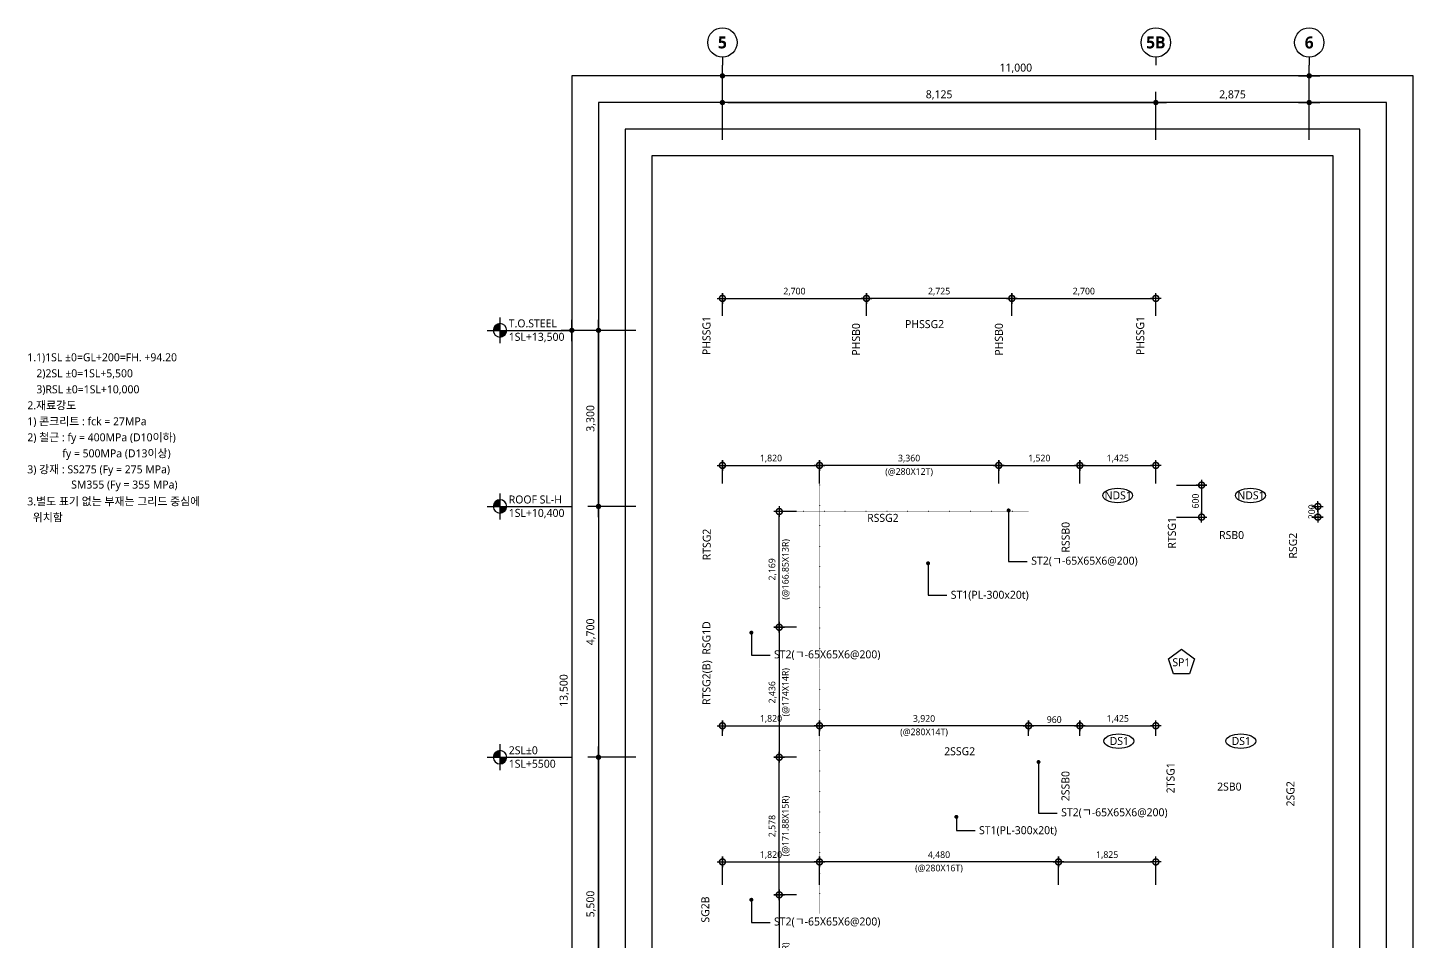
# Model space of a CAD drawing. Header units: millimetres. Extents: x 2325 to 82316, y 1250 to 28650.
# Drawn here: x 36827 to 62891, y 10421 to 27537 of the extents above; entities that cross this region are included whole.
import ezdxf
from ezdxf.enums import TextEntityAlignment as Align
from ezdxf.xclip import XClip

# ---------------------------------------------------------------- set-up
doc = ezdxf.new("R2010")
doc.units = ezdxf.units.MM
doc.header["$LTSCALE"] = 50
doc.header["$XCLIPFRAME"] = 0
doc.header["$PDMODE"] = 3
doc.linetypes.add('CEN-GAUN', pattern=[32.2, 30, -1, 0.2, -1])
doc.linetypes.add('DOT-GAUN', pattern=[1.25, 0, -1.25])
doc.layers.get('Defpoints').update_dxf_attribs({"color": 152})
doc.layers.add('02Waste', color=171, linetype='Continuous', plot=False)
doc.layers.add('CEN-ETC', color=1, linetype='DOT-GAUN', plot=False)
for name, color, linetype in [('6방수', 6, 'Continuous'), ('A-CON', 2, 'Continuous'), ('CEN', 1, 'CEN-GAUN'), ('DIM', 7, 'Continuous'), ('DIM-INT', 7, 'Continuous'), ('HAT-254', 254, 'Continuous'), ('S-COL', 2, 'Continuous'), ('SYM', 6, 'Continuous'), ('SYM-BUB', 3, 'Continuous'), ('SYM-LEAD', 6, 'Continuous'), ('SYM-LEVEL', 7, 'Continuous'), ('TAG', 6, 'Continuous'), ('TEXT', 3, 'Continuous')]:
    doc.layers.add(name, color=color, linetype=linetype)
doc.styles.add('맑은고딕', font='malgun.ttf')
doc.styles.add('스타일1', font='malgun.ttf')
doc.styles.add('스타일2', font='malgunbd.ttf')
doc.dimstyles.new('CJA-S-50', dxfattribs={"dimscale": 50, "dimtxt": 2.5, "dimasz": 1, "dimexe": 2, "dimexo": 3, "dimgap": 1, "dimtad": 1, "dimdec": 0, "dimzin": 1, "dimdsep": 46, "dimlunit": 6, "dimtxsty": '스타일1', "dimblk": 'GAUN-DOT', "dimcen": -2, "dimdle": 2, "dimclrd": 256, "dimclre": 256, "dimclrt": 3, "dimadec": 0, "dimazin": 0, "dimtfac": 1, "dimtdec": 0, "dimtix": 1, "dimtmove": 2, "dimatfit": 3, "dimldrblk": 'DOTSMALL', "dimfxl": 1, "dimtolj": 1, "dimtzin": 1, "dimarcsym": 0})
doc.dimstyles.new('DIM-QD 1', dxfattribs={"dimscale": 100, "dimtxt": 3, "dimasz": 1.5, "dimexe": 1, "dimexo": 0, "dimgap": 1, "dimtad": 1, "dimdec": 3, "dimdsep": 46, "dimlunit": 6, "dimtxsty": '스타일1', "dimblk1": 'ARCHTICK', "dimblk2": 'DOT', "dimsah": 1, "dimcen": 0, "dimclrd": 256, "dimclre": 256, "dimclrt": 3, "dimazin": 2, "dimtfac": 1, "dimtdec": 3, "dimtix": 1, "dimtmove": 2, "dimatfit": 3, "dimldrblk": 'DOT', "dimfxl": 1, "dimtolj": 1, "dimtzin": 0, "dimarcsym": 0})
doc.dimstyles.new('GAUN-100', dxfattribs={"dimscale": 100, "dimtxt": 1.5, "dimasz": 1, "dimexe": 2, "dimexo": 3, "dimgap": 0.5, "dimtad": 1, "dimdec": 0, "dimzin": 1, "dimdsep": 46, "dimlunit": 6, "dimtxsty": '맑은고딕', "dimblk": 'CJDOT', "dimcen": 0.09, "dimdle": 1, "dimclrd": 256, "dimclre": 256, "dimclrt": 3, "dimadec": 0, "dimazin": 0, "dimtfac": 1, "dimtdec": 0, "dimtix": 1, "dimtmove": 2, "dimatfit": 3, "dimldrblk": 'CJDOT', "dimfxl": 1, "dimtolj": 1, "dimtzin": 1, "dimarcsym": 0})

# ---------------------------------------------------------------- blocks, each defined once
blk = doc.blocks.new('NEW_BUB')
at = {"layer": 'SYM-BUB', "color": 6}
blk.add_line((0, 3), (0, 0), dxfattribs=at)
blk.add_circle((0, 8.5), 5.5, dxfattribs=at)
at = {"layer": 'SYM-BUB', "color": 3, "style": '스타일2'}
blk.add_attdef('X', text='', height=4.5, dxfattribs=at).set_placement((0, 8.5), align=Align.MIDDLE)
blk = doc.blocks.new('CJDOT')
blk.add_line((-2, 0), (2, 0))
at = {"const_width": 0.5}
blk.add_lwpolyline([(-0.25, 0, 1), (0.25, 0, 1)], format="xyb", close=True, dxfattribs=at)
blk = doc.blocks.new('*D65')
at = {"layer": 'Defpoints', "color": 0, "transparency": 16777216}
for p in [(49848, 26637), (49848, 25137), (60848, 25137)]:
    blk.add_point(p, dxfattribs=at)
at = {"layer": 'DIM', "lineweight": -2, "transparency": 16777216}
for p, q in [((49848, 25437), (49848, 26837)), ((60748, 26637), (49948, 26637)), ((60848, 25437), (60848, 26837))]:
    blk.add_line(p, q, dxfattribs=at)
at = {"layer": 'DIM', "lineweight": -2, "transparency": 16777216, "xscale": 100, "yscale": 100, "zscale": 100, "rotation": 180}
blk.add_blockref('CJDOT', (49848, 26637), dxfattribs=at)
at = {"layer": 'DIM', "lineweight": -2, "transparency": 16777216, "xscale": 100, "yscale": 100, "zscale": 100}
blk.add_blockref('CJDOT', (60848, 26637), dxfattribs=at)
at = {"layer": 'DIM', "color": 3, "transparency": 16777216, "insert": (55348, 26778), "char_height": 150, "attachment_point": 5, "style": '맑은고딕'}
blk.add_mtext('\\A1;11,000', dxfattribs=at)
blk = doc.blocks.new('*D66')
at = {"layer": 'Defpoints', "color": 0, "transparency": 16777216}
for p in [(57973, 26137), (49848, 25137), (57973, 25137)]:
    blk.add_point(p, dxfattribs=at)
at = {"layer": 'DIM', "lineweight": -2, "transparency": 16777216}
for p, q in [((49848, 25437), (49848, 26337)), ((57973, 25437), (57973, 26337)), ((49948, 26137), (57873, 26137))]:
    blk.add_line(p, q, dxfattribs=at)
at = {"layer": 'DIM', "lineweight": -2, "transparency": 16777216, "xscale": 100, "yscale": 100, "zscale": 100, "rotation": 180}
blk.add_blockref('CJDOT', (49848, 26137), dxfattribs=at)
at = {"layer": 'DIM', "lineweight": -2, "transparency": 16777216, "xscale": 100, "yscale": 100, "zscale": 100}
blk.add_blockref('CJDOT', (57973, 26137), dxfattribs=at)
at = {"layer": 'DIM', "color": 3, "transparency": 16777216, "insert": (53910, 26278), "char_height": 150, "attachment_point": 5, "style": '맑은고딕'}
blk.add_mtext('\\A1;8,125', dxfattribs=at)
blk = doc.blocks.new('LEVEL1')
at = {"layer": 'SYM-LEVEL'}
h = blk.add_hatch(color=6, dxfattribs=at)
edge = h.paths.add_edge_path()
edge.add_ellipse((4.87, 0), major_axis=(1.77, 1.77), ratio=1, start_angle=405, end_angle=495)
edge.add_line((2.37, 0), (4.87, 0))
edge.add_line((4.87, 0), (4.87, 2.5))
edge = h.paths.add_edge_path()
edge.add_ellipse((4.87, 0), major_axis=(1.77, 1.77), ratio=1, start_angle=225, end_angle=315)
edge.add_line((7.37, 0), (4.87, 0))
edge.add_line((4.87, 0), (4.87, -2.5))
at = {"layer": 'SYM-LEVEL', "color": 6}
for p, q in [((0, 0), (9.74, 0)), ((4.87, 4.87), (4.87, -4.87)), ((9.07, 0), (31.8, 0))]:
    blk.add_line(p, q, dxfattribs=at)
blk.add_ellipse((4.87, 0), major_axis=(1.77, 1.77), ratio=1, start_param=5.497787, end_param=11.780972, dxfattribs=at)
at = {"layer": 'SYM-LEVEL', "color": 3, "style": '스타일1'}
for tag, p in [('1층-바닥마감', (8.16, 1.11)), ('EL-+100', (8.16, -3.93))]:
    blk.add_attdef(tag, p, '', height=3, dxfattribs=at)
blk = doc.blocks.new('*D67')
at = {"layer": 'Defpoints', "color": 0, "transparency": 16777216}
for p in [(48525, 21868), (47025, 8368), (48525, 8368)]:
    blk.add_point(p, dxfattribs=at)
at = {"layer": 'DIM', "lineweight": -2, "transparency": 16777216}
for p, q in [((48225, 21868), (46825, 21868)), ((47025, 21768), (47025, 8468)), ((48225, 8368), (46825, 8368))]:
    blk.add_line(p, q, dxfattribs=at)
at = {"layer": 'DIM', "lineweight": -2, "transparency": 16777216, "xscale": 100, "yscale": 100, "zscale": 100}
for p, rotation in [((47025, 21868), 90), ((47025, 8368), 270)]:
    blk.add_blockref('CJDOT', p, dxfattribs=dict(at, rotation=rotation))
at = {"layer": 'DIM', "color": 3, "transparency": 16777216, "insert": (46885, 15118), "char_height": 150, "attachment_point": 5, "rotation": 90, "style": '맑은고딕'}
blk.add_mtext('\\A1;13,500', dxfattribs=at)
blk = doc.blocks.new('*D68')
at = {"layer": 'Defpoints', "color": 0, "transparency": 16777216}
for p in [(47525, 21868), (48525, 21868), (48525, 18568)]:
    blk.add_point(p, dxfattribs=at)
at = {"layer": 'DIM', "lineweight": -2, "transparency": 16777216}
for p, q in [((48225, 21868), (47325, 21868)), ((47525, 18668), (47525, 21768)), ((48225, 18568), (47325, 18568))]:
    blk.add_line(p, q, dxfattribs=at)
at = {"layer": 'DIM', "lineweight": -2, "transparency": 16777216, "xscale": 100, "yscale": 100, "zscale": 100}
for p, rotation in [((47525, 21868), 90), ((47525, 18568), 270)]:
    blk.add_blockref('CJDOT', p, dxfattribs=dict(at, rotation=rotation))
at = {"layer": 'DIM', "color": 3, "transparency": 16777216, "insert": (47385, 20218), "char_height": 150, "attachment_point": 5, "rotation": 90, "style": '맑은고딕'}
blk.add_mtext('\\A1;3,300', dxfattribs=at)
blk = doc.blocks.new('*D69')
at = {"layer": 'Defpoints', "color": 0, "transparency": 16777216}
for p in [(48525, 18568), (47525, 13868), (48525, 13868)]:
    blk.add_point(p, dxfattribs=at)
at = {"layer": 'DIM', "lineweight": -2, "transparency": 16777216}
for p, q in [((48225, 18568), (47325, 18568)), ((47525, 18468), (47525, 13968)), ((48225, 13868), (47325, 13868))]:
    blk.add_line(p, q, dxfattribs=at)
at = {"layer": 'DIM', "lineweight": -2, "transparency": 16777216, "xscale": 100, "yscale": 100, "zscale": 100}
for p, rotation in [((47525, 18568), 90), ((47525, 13868), 270)]:
    blk.add_blockref('CJDOT', p, dxfattribs=dict(at, rotation=rotation))
at = {"layer": 'DIM', "color": 3, "transparency": 16777216, "insert": (47385, 16218), "char_height": 150, "attachment_point": 5, "rotation": 90, "style": '맑은고딕'}
blk.add_mtext('\\A1;4,700', dxfattribs=at)
blk = doc.blocks.new('*D70')
at = {"layer": 'Defpoints', "color": 0, "transparency": 16777216}
for p in [(47525, 13868), (48525, 13868), (48525, 8368)]:
    blk.add_point(p, dxfattribs=at)
at = {"layer": 'DIM', "lineweight": -2, "transparency": 16777216}
for p, q in [((48225, 13868), (47325, 13868)), ((47525, 8468), (47525, 13768)), ((48225, 8368), (47325, 8368))]:
    blk.add_line(p, q, dxfattribs=at)
at = {"layer": 'DIM', "lineweight": -2, "transparency": 16777216, "xscale": 100, "yscale": 100, "zscale": 100}
for p, rotation in [((47525, 13868), 90), ((47525, 8368), 270)]:
    blk.add_blockref('CJDOT', p, dxfattribs=dict(at, rotation=rotation))
at = {"layer": 'DIM', "color": 3, "transparency": 16777216, "insert": (47385, 11118), "char_height": 150, "attachment_point": 5, "rotation": 90, "style": '맑은고딕'}
blk.add_mtext('\\A1;5,500', dxfattribs=at)
blk = doc.blocks.new('*D72')
at = {"layer": 'Defpoints', "color": 0, "transparency": 16777216}
for p in [(57973, 26137), (57973, 25137), (60848, 25137)]:
    blk.add_point(p, dxfattribs=at)
at = {"layer": 'DIM', "lineweight": -2, "transparency": 16777216}
for p, q in [((57973, 25437), (57973, 26337)), ((60848, 25437), (60848, 26337)), ((60748, 26137), (58073, 26137))]:
    blk.add_line(p, q, dxfattribs=at)
at = {"layer": 'DIM', "lineweight": -2, "transparency": 16777216, "xscale": 100, "yscale": 100, "zscale": 100, "rotation": 180}
blk.add_blockref('CJDOT', (57973, 26137), dxfattribs=at)
at = {"layer": 'DIM', "lineweight": -2, "transparency": 16777216, "xscale": 100, "yscale": 100, "zscale": 100}
blk.add_blockref('CJDOT', (60848, 26137), dxfattribs=at)
at = {"layer": 'DIM', "color": 3, "transparency": 16777216, "insert": (59410, 26277), "char_height": 150, "attachment_point": 5, "style": '맑은고딕'}
blk.add_mtext('\\A1;2,875', dxfattribs=at)
blk = doc.blocks.new('GAUN-DOT')
at = {"linetype": 'ByBlock'}
for p, q in [((2, 0), (-2, 0)), ((0, -2), (0, 2))]:
    blk.add_line(p, q, dxfattribs=at)
at = {"const_width": 2.25}
blk.add_lwpolyline([(0, 0.28125, 1), (0, -0.28125, 1)], format="xyb", close=True, dxfattribs=at)
blk = doc.blocks.new('*D76')
at = {"layer": 'Defpoints', "color": 0, "transparency": 16777216}
for p in [(52548, 22467), (49848, 21993), (52548, 21993)]:
    blk.add_point(p, dxfattribs=at)
at = {"layer": 'DIM-INT', "lineweight": -2, "transparency": 16777216}
for p, q in [((49848, 22143), (49848, 22567)), ((49898, 22467), (52498, 22467)), ((52548, 22143), (52548, 22567))]:
    blk.add_line(p, q, dxfattribs=at)
at = {"layer": 'DIM-INT', "lineweight": -2, "transparency": 16777216, "xscale": 50, "yscale": 50, "zscale": 50, "rotation": 180}
blk.add_blockref('GAUN-DOT', (49848, 22467), dxfattribs=at)
at = {"layer": 'DIM-INT', "lineweight": -2, "transparency": 16777216, "xscale": 50, "yscale": 50, "zscale": 50}
blk.add_blockref('GAUN-DOT', (52548, 22467), dxfattribs=at)
at = {"layer": 'DIM-INT', "color": 3, "transparency": 16777216, "insert": (51198, 22592), "char_height": 125, "attachment_point": 5, "style": '스타일1'}
blk.add_mtext('\\A1;2,700', dxfattribs=at)
blk = doc.blocks.new('_DotSmall')
at = {"color": 0, "linetype": 'ByBlock', "const_width": 0.5}
blk.add_lwpolyline([(-0.0625, 0, 1), (0.0625, 0, 1)], format="xyb", close=True, dxfattribs=at)
blk = doc.blocks.new('*D74')
at = {"layer": 'Defpoints', "color": 0, "transparency": 16777216}
for p in [(52548, 22467), (52548, 21993), (55273, 21993)]:
    blk.add_point(p, dxfattribs=at)
at = {"layer": 'DIM-INT', "lineweight": -2, "transparency": 16777216}
for p, q in [((52548, 22143), (52548, 22567)), ((55223, 22467), (52598, 22467)), ((55273, 22143), (55273, 22567))]:
    blk.add_line(p, q, dxfattribs=at)
at = {"layer": 'DIM-INT', "lineweight": -2, "transparency": 16777216, "xscale": 50, "yscale": 50, "zscale": 50, "rotation": 180}
blk.add_blockref('GAUN-DOT', (52548, 22467), dxfattribs=at)
at = {"layer": 'DIM-INT', "lineweight": -2, "transparency": 16777216, "xscale": 50, "yscale": 50, "zscale": 50}
blk.add_blockref('GAUN-DOT', (55273, 22467), dxfattribs=at)
at = {"layer": 'DIM-INT', "color": 3, "transparency": 16777216, "insert": (53910, 22592), "char_height": 125, "attachment_point": 5, "style": '스타일1'}
blk.add_mtext('\\A1;2,725', dxfattribs=at)
blk = doc.blocks.new('*D75')
at = {"layer": 'Defpoints', "color": 0, "transparency": 16777216}
for p in [(57973, 22467), (55273, 21993), (57973, 21993)]:
    blk.add_point(p, dxfattribs=at)
at = {"layer": 'DIM-INT', "lineweight": -2, "transparency": 16777216}
for p, q in [((55273, 22143), (55273, 22567)), ((55323, 22467), (57923, 22467)), ((57973, 22143), (57973, 22567))]:
    blk.add_line(p, q, dxfattribs=at)
at = {"layer": 'DIM-INT', "lineweight": -2, "transparency": 16777216, "xscale": 50, "yscale": 50, "zscale": 50, "rotation": 180}
blk.add_blockref('GAUN-DOT', (55273, 22467), dxfattribs=at)
at = {"layer": 'DIM-INT', "lineweight": -2, "transparency": 16777216, "xscale": 50, "yscale": 50, "zscale": 50}
blk.add_blockref('GAUN-DOT', (57973, 22467), dxfattribs=at)
at = {"layer": 'DIM-INT', "color": 3, "transparency": 16777216, "insert": (56623, 22592), "char_height": 125, "attachment_point": 5, "style": '스타일1'}
blk.add_mtext('\\A1;2,700', dxfattribs=at)
blk = doc.blocks.new('*D77')
at = {"layer": 'Defpoints', "color": 0, "transparency": 16777216}
for p in [(51668, 19337), (49848, 18849), (51668, 18849)]:
    blk.add_point(p, dxfattribs=at)
at = {"layer": 'DIM-INT', "lineweight": -2, "transparency": 16777216}
for p, q in [((49848, 18999), (49848, 19437)), ((49898, 19337), (51618, 19337)), ((51668, 18999), (51668, 19437))]:
    blk.add_line(p, q, dxfattribs=at)
at = {"layer": 'DIM-INT', "lineweight": -2, "transparency": 16777216, "xscale": 50, "yscale": 50, "zscale": 50, "rotation": 180}
blk.add_blockref('GAUN-DOT', (49848, 19337), dxfattribs=at)
at = {"layer": 'DIM-INT', "lineweight": -2, "transparency": 16777216, "xscale": 50, "yscale": 50, "zscale": 50}
blk.add_blockref('GAUN-DOT', (51668, 19337), dxfattribs=at)
at = {"layer": 'DIM-INT', "color": 3, "transparency": 16777216, "insert": (50758, 19463), "char_height": 125, "attachment_point": 5, "style": '스타일1'}
blk.add_mtext('\\A1;1,820', dxfattribs=at)
blk = doc.blocks.new('*D78')
at = {"layer": 'Defpoints', "color": 0, "transparency": 16777216}
for p in [(51668, 19337), (51668, 18849), (55028, 18849)]:
    blk.add_point(p, dxfattribs=at)
at = {"layer": 'DIM-INT', "lineweight": -2, "transparency": 16777216}
for p, q in [((51668, 18999), (51668, 19437)), ((54978, 19337), (51718, 19337)), ((55028, 18999), (55028, 19437))]:
    blk.add_line(p, q, dxfattribs=at)
at = {"layer": 'DIM-INT', "lineweight": -2, "transparency": 16777216, "xscale": 50, "yscale": 50, "zscale": 50, "rotation": 180}
blk.add_blockref('GAUN-DOT', (51668, 19337), dxfattribs=at)
at = {"layer": 'DIM-INT', "lineweight": -2, "transparency": 16777216, "xscale": 50, "yscale": 50, "zscale": 50}
blk.add_blockref('GAUN-DOT', (55028, 19337), dxfattribs=at)
at = {"layer": 'DIM-INT', "color": 3, "transparency": 16777216, "char_height": 125, "attachment_point": 5, "style": '스타일1'}
for s, insert in [('\\A1;(@280X12T)', (53348, 19209)), ('\\A1;3,360', (53348, 19463))]:
    blk.add_mtext(s, dxfattribs=dict(at, insert=insert))
blk = doc.blocks.new('*D79')
at = {"layer": 'Defpoints', "color": 0, "transparency": 16777216}
for p in [(57973, 19337), (56548, 18849), (57973, 18849)]:
    blk.add_point(p, dxfattribs=at)
at = {"layer": 'DIM-INT', "lineweight": -2, "transparency": 16777216}
for p, q in [((56548, 18999), (56548, 19437)), ((56598, 19337), (57923, 19337)), ((57973, 18999), (57973, 19437))]:
    blk.add_line(p, q, dxfattribs=at)
at = {"layer": 'DIM-INT', "lineweight": -2, "transparency": 16777216, "xscale": 50, "yscale": 50, "zscale": 50, "rotation": 180}
blk.add_blockref('GAUN-DOT', (56548, 19337), dxfattribs=at)
at = {"layer": 'DIM-INT', "lineweight": -2, "transparency": 16777216, "xscale": 50, "yscale": 50, "zscale": 50}
blk.add_blockref('GAUN-DOT', (57973, 19337), dxfattribs=at)
at = {"layer": 'DIM-INT', "color": 3, "transparency": 16777216, "insert": (57260, 19463), "char_height": 125, "attachment_point": 5, "style": '스타일1'}
blk.add_mtext('\\A1;1,425', dxfattribs=at)
blk = doc.blocks.new('*D80')
at = {"layer": 'Defpoints', "color": 0, "transparency": 16777216}
for p in [(51668, 14458), (49848, 14117), (51668, 14117)]:
    blk.add_point(p, dxfattribs=at)
at = {"layer": 'DIM-INT', "lineweight": -2, "transparency": 16777216}
for p, q in [((49848, 14267), (49848, 14558)), ((49898, 14458), (51618, 14458)), ((51668, 14267), (51668, 14558))]:
    blk.add_line(p, q, dxfattribs=at)
at = {"layer": 'DIM-INT', "lineweight": -2, "transparency": 16777216, "xscale": 50, "yscale": 50, "zscale": 50, "rotation": 180}
blk.add_blockref('GAUN-DOT', (49848, 14458), dxfattribs=at)
at = {"layer": 'DIM-INT', "lineweight": -2, "transparency": 16777216, "xscale": 50, "yscale": 50, "zscale": 50}
blk.add_blockref('GAUN-DOT', (51668, 14458), dxfattribs=at)
at = {"layer": 'DIM-INT', "color": 3, "transparency": 16777216, "insert": (50758, 14584), "char_height": 125, "attachment_point": 5, "style": '스타일1'}
blk.add_mtext('\\A1;1,820', dxfattribs=at)
blk = doc.blocks.new('*D81')
at = {"layer": 'Defpoints', "color": 0, "transparency": 16777216}
for p in [(51668, 14458), (51668, 14117), (55588, 14117)]:
    blk.add_point(p, dxfattribs=at)
at = {"layer": 'DIM-INT', "lineweight": -2, "transparency": 16777216}
for p, q in [((51668, 14267), (51668, 14558)), ((55538, 14458), (51718, 14458)), ((55588, 14267), (55588, 14558))]:
    blk.add_line(p, q, dxfattribs=at)
at = {"layer": 'DIM-INT', "lineweight": -2, "transparency": 16777216, "xscale": 50, "yscale": 50, "zscale": 50, "rotation": 180}
blk.add_blockref('GAUN-DOT', (51668, 14458), dxfattribs=at)
at = {"layer": 'DIM-INT', "lineweight": -2, "transparency": 16777216, "xscale": 50, "yscale": 50, "zscale": 50}
blk.add_blockref('GAUN-DOT', (55588, 14458), dxfattribs=at)
at = {"layer": 'DIM-INT', "color": 3, "transparency": 16777216, "char_height": 125, "attachment_point": 5, "style": '스타일1'}
for s, insert in [('\\A1;3,920', (53628, 14583)), ('\\A1;(@280X14T)', (53628, 14330))]:
    blk.add_mtext(s, dxfattribs=dict(at, insert=insert))
blk = doc.blocks.new('*D82')
at = {"layer": 'Defpoints', "color": 0, "transparency": 16777216}
for p in [(57973, 14458), (56548, 14117), (57973, 14117)]:
    blk.add_point(p, dxfattribs=at)
at = {"layer": 'DIM-INT', "lineweight": -2, "transparency": 16777216}
for p, q in [((56548, 14267), (56548, 14558)), ((56598, 14458), (57923, 14458)), ((57973, 14267), (57973, 14558))]:
    blk.add_line(p, q, dxfattribs=at)
at = {"layer": 'DIM-INT', "lineweight": -2, "transparency": 16777216, "xscale": 50, "yscale": 50, "zscale": 50, "rotation": 180}
blk.add_blockref('GAUN-DOT', (56548, 14458), dxfattribs=at)
at = {"layer": 'DIM-INT', "lineweight": -2, "transparency": 16777216, "xscale": 50, "yscale": 50, "zscale": 50}
blk.add_blockref('GAUN-DOT', (57973, 14458), dxfattribs=at)
at = {"layer": 'DIM-INT', "color": 3, "transparency": 16777216, "insert": (57260, 14584), "char_height": 125, "attachment_point": 5, "style": '스타일1'}
blk.add_mtext('\\A1;1,425', dxfattribs=at)
blk = doc.blocks.new('*D83')
at = {"layer": 'Defpoints', "color": 0, "transparency": 16777216}
for p in [(51668, 11907), (49848, 11329), (51668, 11329)]:
    blk.add_point(p, dxfattribs=at)
at = {"layer": 'DIM-INT', "lineweight": -2, "transparency": 16777216}
for p, q in [((49848, 11479), (49848, 12007)), ((51668, 11479), (51668, 12007)), ((49898, 11907), (51618, 11907))]:
    blk.add_line(p, q, dxfattribs=at)
at = {"layer": 'DIM-INT', "lineweight": -2, "transparency": 16777216, "xscale": 50, "yscale": 50, "zscale": 50, "rotation": 180}
blk.add_blockref('GAUN-DOT', (49848, 11907), dxfattribs=at)
at = {"layer": 'DIM-INT', "lineweight": -2, "transparency": 16777216, "xscale": 50, "yscale": 50, "zscale": 50}
blk.add_blockref('GAUN-DOT', (51668, 11907), dxfattribs=at)
at = {"layer": 'DIM-INT', "color": 3, "transparency": 16777216, "insert": (50758, 12033), "char_height": 125, "attachment_point": 5, "style": '스타일1'}
blk.add_mtext('\\A1;1,820', dxfattribs=at)
blk = doc.blocks.new('*D84')
at = {"layer": 'Defpoints', "color": 0, "transparency": 16777216}
for p in [(51668, 11907), (51668, 11329), (56148, 11329)]:
    blk.add_point(p, dxfattribs=at)
at = {"layer": 'DIM-INT', "lineweight": -2, "transparency": 16777216}
for p, q in [((51668, 11479), (51668, 12007)), ((56148, 11479), (56148, 12007)), ((56098, 11907), (51718, 11907))]:
    blk.add_line(p, q, dxfattribs=at)
at = {"layer": 'DIM-INT', "lineweight": -2, "transparency": 16777216, "xscale": 50, "yscale": 50, "zscale": 50, "rotation": 180}
blk.add_blockref('GAUN-DOT', (51668, 11907), dxfattribs=at)
at = {"layer": 'DIM-INT', "lineweight": -2, "transparency": 16777216, "xscale": 50, "yscale": 50, "zscale": 50}
blk.add_blockref('GAUN-DOT', (56148, 11907), dxfattribs=at)
at = {"layer": 'DIM-INT', "color": 3, "transparency": 16777216, "char_height": 125, "attachment_point": 5, "style": '스타일1'}
for s, insert in [('\\A1;4,480', (53908, 12032)), ('\\A1;(@280X16T)', (53908, 11779))]:
    blk.add_mtext(s, dxfattribs=dict(at, insert=insert))
blk = doc.blocks.new('*D85')
at = {"layer": 'Defpoints', "color": 0, "transparency": 16777216}
for p in [(57973, 11907), (56148, 11329), (57973, 11329)]:
    blk.add_point(p, dxfattribs=at)
at = {"layer": 'DIM-INT', "lineweight": -2, "transparency": 16777216}
for p, q in [((56148, 11479), (56148, 12007)), ((57973, 11479), (57973, 12007)), ((56198, 11907), (57923, 11907))]:
    blk.add_line(p, q, dxfattribs=at)
at = {"layer": 'DIM-INT', "lineweight": -2, "transparency": 16777216, "xscale": 50, "yscale": 50, "zscale": 50, "rotation": 180}
blk.add_blockref('GAUN-DOT', (56148, 11907), dxfattribs=at)
at = {"layer": 'DIM-INT', "lineweight": -2, "transparency": 16777216, "xscale": 50, "yscale": 50, "zscale": 50}
blk.add_blockref('GAUN-DOT', (57973, 11907), dxfattribs=at)
at = {"layer": 'DIM-INT', "color": 3, "transparency": 16777216, "insert": (57060, 12033), "char_height": 125, "attachment_point": 5, "style": '스타일1'}
blk.add_mtext('\\A1;1,825', dxfattribs=at)
blk = doc.blocks.new('*D86')
at = {"layer": 'Defpoints', "color": 0, "transparency": 16777216}
for p in [(50913, 13868), (51384, 13868), (51384, 11290)]:
    blk.add_point(p, dxfattribs=at)
at = {"layer": 'DIM-INT', "lineweight": -2, "transparency": 16777216}
for p, q in [((51234, 13868), (50813, 13868)), ((50913, 11340), (50913, 13818)), ((51234, 11290), (50813, 11290))]:
    blk.add_line(p, q, dxfattribs=at)
at = {"layer": 'DIM-INT', "lineweight": -2, "transparency": 16777216, "xscale": 50, "yscale": 50, "zscale": 50}
for p, rotation in [((50913, 13868), 90), ((50913, 11290), 270)]:
    blk.add_blockref('GAUN-DOT', p, dxfattribs=dict(at, rotation=rotation))
at = {"layer": 'DIM-INT', "color": 3, "transparency": 16777216, "char_height": 125, "attachment_point": 5, "rotation": 90, "style": '스타일1'}
for s, insert in [('\\A1;(@171.88X15R)', (51041, 12579)), ('\\A1;2,578', (50788, 12579))]:
    blk.add_mtext(s, dxfattribs=dict(at, insert=insert))
blk = doc.blocks.new('*D87')
at = {"layer": 'Defpoints', "color": 0, "transparency": 16777216}
for p in [(51384, 11290), (50913, 8368), (51384, 8368)]:
    blk.add_point(p, dxfattribs=at)
at = {"layer": 'DIM-INT', "lineweight": -2, "transparency": 16777216}
for p, q in [((51234, 11290), (50813, 11290)), ((50913, 11240), (50913, 8418)), ((51234, 8368), (50813, 8368))]:
    blk.add_line(p, q, dxfattribs=at)
at = {"layer": 'DIM-INT', "lineweight": -2, "transparency": 16777216, "xscale": 50, "yscale": 50, "zscale": 50}
for p, rotation in [((50913, 11290), 90), ((50913, 8368), 270)]:
    blk.add_blockref('GAUN-DOT', p, dxfattribs=dict(at, rotation=rotation))
at = {"layer": 'DIM-INT', "color": 3, "transparency": 16777216, "char_height": 125, "attachment_point": 5, "rotation": 90, "style": '스타일1'}
for s, insert in [('\\A1;(@171.88X17R)', (51041, 9829)), ('\\A1;2,922', (50788, 9829))]:
    blk.add_mtext(s, dxfattribs=dict(at, insert=insert))
blk = doc.blocks.new('*D88')
at = {"layer": 'Defpoints', "color": 0, "transparency": 16777216}
for p in [(50913, 18473), (51384, 18473), (51384, 16304)]:
    blk.add_point(p, dxfattribs=at)
at = {"layer": 'DIM-INT', "lineweight": -2, "transparency": 16777216}
for p, q in [((51234, 18473), (50813, 18473)), ((50913, 16354), (50913, 18423)), ((51234, 16304), (50813, 16304))]:
    blk.add_line(p, q, dxfattribs=at)
at = {"layer": 'DIM-INT', "lineweight": -2, "transparency": 16777216, "xscale": 50, "yscale": 50, "zscale": 50}
for p, rotation in [((50913, 18473), 90), ((50913, 16304), 270)]:
    blk.add_blockref('GAUN-DOT', p, dxfattribs=dict(at, rotation=rotation))
at = {"layer": 'DIM-INT', "color": 3, "transparency": 16777216, "char_height": 125, "attachment_point": 5, "rotation": 90, "style": '스타일1'}
for s, insert in [('\\A1;(@166.85X13R)', (51041, 17389)), ('\\A1;2,169', (50788, 17389))]:
    blk.add_mtext(s, dxfattribs=dict(at, insert=insert))
blk = doc.blocks.new('*D89')
at = {"layer": 'Defpoints', "color": 0, "transparency": 16777216}
for p in [(51384, 16304), (50913, 13868), (51384, 13868)]:
    blk.add_point(p, dxfattribs=at)
at = {"layer": 'DIM-INT', "lineweight": -2, "transparency": 16777216}
for p, q in [((51234, 16304), (50813, 16304)), ((50913, 16254), (50913, 13918)), ((51234, 13868), (50813, 13868))]:
    blk.add_line(p, q, dxfattribs=at)
at = {"layer": 'DIM-INT', "lineweight": -2, "transparency": 16777216, "xscale": 50, "yscale": 50, "zscale": 50}
for p, rotation in [((50913, 16304), 90), ((50913, 13868), 270)]:
    blk.add_blockref('GAUN-DOT', p, dxfattribs=dict(at, rotation=rotation))
at = {"layer": 'DIM-INT', "color": 3, "transparency": 16777216, "char_height": 125, "attachment_point": 5, "rotation": 90, "style": '스타일1'}
for s, insert in [('\\A1;(@174X14R)', (51041, 15086)), ('\\A1;2,436', (50788, 15086))]:
    blk.add_mtext(s, dxfattribs=dict(at, insert=insert))
blk = doc.blocks.new('*D92')
at = {"layer": 'Defpoints', "color": 0, "transparency": 16777216}
for p in [(56548, 19337), (55028, 18849), (56548, 18849)]:
    blk.add_point(p, dxfattribs=at)
at = {"layer": 'DIM-INT', "lineweight": -2, "transparency": 16777216}
for p, q in [((55028, 18999), (55028, 19437)), ((55078, 19337), (56498, 19337)), ((56548, 18999), (56548, 19437))]:
    blk.add_line(p, q, dxfattribs=at)
at = {"layer": 'DIM-INT', "lineweight": -2, "transparency": 16777216, "xscale": 50, "yscale": 50, "zscale": 50, "rotation": 180}
blk.add_blockref('GAUN-DOT', (55028, 19337), dxfattribs=at)
at = {"layer": 'DIM-INT', "lineweight": -2, "transparency": 16777216, "xscale": 50, "yscale": 50, "zscale": 50}
blk.add_blockref('GAUN-DOT', (56548, 19337), dxfattribs=at)
at = {"layer": 'DIM-INT', "color": 3, "transparency": 16777216, "insert": (55788, 19463), "char_height": 125, "attachment_point": 5, "style": '스타일1'}
blk.add_mtext('\\A1;1,520', dxfattribs=at)
blk = doc.blocks.new('*D93')
at = {"layer": 'Defpoints', "color": 0, "transparency": 16777216}
for p in [(55588, 14458), (55588, 14117), (56548, 14117)]:
    blk.add_point(p, dxfattribs=at)
at = {"layer": 'DIM-INT', "lineweight": -2, "transparency": 16777216}
for p, q in [((55588, 14267), (55588, 14558)), ((56498, 14458), (55638, 14458)), ((56548, 14267), (56548, 14558))]:
    blk.add_line(p, q, dxfattribs=at)
at = {"layer": 'DIM-INT', "lineweight": -2, "transparency": 16777216, "xscale": 50, "yscale": 50, "zscale": 50, "rotation": 180}
blk.add_blockref('GAUN-DOT', (55588, 14458), dxfattribs=at)
at = {"layer": 'DIM-INT', "lineweight": -2, "transparency": 16777216, "xscale": 50, "yscale": 50, "zscale": 50}
blk.add_blockref('GAUN-DOT', (56548, 14458), dxfattribs=at)
at = {"layer": 'DIM-INT', "color": 3, "transparency": 16777216, "insert": (56068, 14573), "char_height": 125, "attachment_point": 5, "style": '스타일1'}
blk.add_mtext('\\A1;960', dxfattribs=at)
blk = doc.blocks.new('*D94')
at = {"layer": 'Defpoints', "color": 0, "transparency": 16777216}
for p in [(58213, 18968), (58213, 18368), (58831, 18368)]:
    blk.add_point(p, dxfattribs=at)
at = {"layer": 'DIM-INT', "lineweight": -2, "transparency": 16777216}
for p, q in [((58363, 18968), (58931, 18968)), ((58831, 18918), (58831, 18418)), ((58363, 18368), (58931, 18368))]:
    blk.add_line(p, q, dxfattribs=at)
at = {"layer": 'DIM-INT', "lineweight": -2, "transparency": 16777216, "xscale": 50, "yscale": 50, "zscale": 50}
for p, rotation in [((58831, 18968), 90), ((58831, 18368), 270)]:
    blk.add_blockref('GAUN-DOT', p, dxfattribs=dict(at, rotation=rotation))
at = {"layer": 'DIM-INT', "color": 3, "transparency": 16777216, "insert": (58716, 18668), "char_height": 125, "attachment_point": 5, "rotation": 90, "style": '스타일1'}
blk.add_mtext('\\A1;600', dxfattribs=at)
blk = doc.blocks.new('*D95')
at = {"layer": 'Defpoints', "color": 0, "transparency": 16777216}
for p in [(60748, 18568), (60748, 18368), (61010, 18368)]:
    blk.add_point(p, dxfattribs=at)
at = {"layer": 'DIM-INT', "lineweight": -2, "transparency": 16777216}
for p, q in [((60898, 18568), (61110, 18568)), ((61010, 18618), (61010, 18668)), ((61010, 18568), (61010, 18368)), ((60898, 18368), (61110, 18368)), ((61010, 18318), (61010, 18268))]:
    blk.add_line(p, q, dxfattribs=at)
at = {"layer": 'DIM-INT', "lineweight": -2, "transparency": 16777216, "xscale": 50, "yscale": 50, "zscale": 50}
for p, rotation in [((61010, 18568), 270), ((61010, 18368), 90)]:
    blk.add_blockref('GAUN-DOT', p, dxfattribs=dict(at, rotation=rotation))
at = {"layer": 'DIM-INT', "color": 3, "transparency": 16777216, "insert": (60895, 18468), "char_height": 125, "attachment_point": 5, "rotation": 90, "style": '스타일1'}
blk.add_mtext('\\A1;200', dxfattribs=at)
blk = doc.blocks.new('_ARCHTICK')
at = {"color": 0, "linetype": 'ByBlock', "const_width": 0.15}
blk.add_lwpolyline([(-0.5, -0.5), (0.5, 0.5)], dxfattribs=at)
blk = doc.blocks.new('_DOT')
at = {"color": 0, "linetype": 'ByBlock'}
blk.add_line((-0.5, 0), (-1, 0), dxfattribs=at)
at = {"color": 0, "linetype": 'ByBlock', "const_width": 0.5}
blk.add_lwpolyline([(-0.25, 0, 1), (0.25, 0, 1)], format="xyb", close=True, dxfattribs=at)
blk = doc.blocks.new('dddbbsdfd구조')
at = {"layer": 'HAT-254'}
h = blk.add_hatch(color=256, dxfattribs=at)
h.dxf.hatch_style = 1
h.paths.add_polyline_path([(233855.8, 129398.4), (234205.8, 129398.4), (234205.8, 129248.4), (214955.8, 129248.4), (214955.8, 129398.4), (215055.8, 129398.4), (215055.8, 129898.4), (215205.8, 129898.4), (215205.8, 129818.4), (215345.8, 129788.4), (215345.8, 129668.4), (215175.8, 129668.4), (215205.8, 129628.4), (215205.8, 129398.4), (233705.8, 129398.4), (233705.8, 129728.4), (233735.8, 129768.4), (233565.8, 129768.4), (233565.8, 129888.4), (233705.8, 129918.4), (233705.8, 129998.4), (233855.8, 129998.4)])
at = {"layer": '6방수', "ltscale": 0.3}
blk.add_lwpolyline([(233655.8, 129398.4), (215220.8, 129398.4), (215210.8, 129408.4), (215210.8, 129630), (215182.1, 129668.4)], dxfattribs=at)
at = {"layer": 'A-CON'}
blk.add_lwpolyline([(233855.8, 129398.4), (234205.8, 129398.4), (234205.8, 129248.4), (214955.8, 129248.4), (214955.8, 129398.4), (215055.8, 129398.4), (215055.8, 129898.4), (215205.8, 129898.4), (215205.8, 129818.4), (215345.8, 129788.4), (215345.8, 129668.4), (215175.8, 129668.4), (215205.8, 129628.4), (215205.8, 129398.4), (233705.8, 129398.4)], dxfattribs=at)
at = {"layer": 'CEN'}
for p, q in [((269155.8, 132898.4), (204155.8, 132898.4)), ((269155.8, 132648.4), (204155.8, 132648.4)), ((269155.8, 129398.4), (204155.8, 129398.4))]:
    blk.add_line(p, q, dxfattribs=at)

msp = doc.modelspace()

# ---------------------------------------------------------------- linework, layer by layer
at = {"layer": '02Waste'}
for points in [[(47025.019, 2451.057), (62795.382, 2451.057), (62795.382, 26637.2), (47025.019, 26637.2)], [(47525.019, 2951.057), (62295.382, 2951.057), (62295.382, 26137.2), (47525.019, 26137.2)], [(48025.019, 3451.057), (61795.382, 3451.057), (61795.382, 25637.2), (48025.019, 25637.2)], [(48525.019, 3951.057), (61295.382, 3951.057), (61295.382, 25137.2), (48525.019, 25137.2)]]:
    msp.add_lwpolyline(points, close=True, dxfattribs=at)
at = {"layer": 'CEN-ETC', "ltscale": 0.1}
for p, q in [((51667.591, 19065.147), (51667.591, 10934.022)), ((55587.591, 18473.197), (51193.025, 18473.197))]:
    msp.add_line(p, q, dxfattribs=at)
at = {"layer": 'SYM'}
for centre in [(57257.049, 18773.589), (59745.362, 18773.589), (57278.236, 14170.438), (59564.487, 14170.438)]:
    msp.add_ellipse(centre, major_axis=(280.384, 0), ratio=0.485294118, dxfattribs=at)
at = {"layer": 'TAG', "color": 6, "ltscale": 0.2, "elevation": 0}
msp.add_lwpolyline([(58454.932, 15891.858), (58698.677, 15714.766), (58605.575, 15428.227), (58304.289, 15428.227), (58211.186, 15714.766)], close=True, dxfattribs=at)

# ---------------------------------------------------------------- block references
ref = msp.add_blockref('dddbbsdfd구조', (-164920.142, -111030.214))
XClip(ref).set_block_clipping_path([(232155.531008494, 128100.966), (240155.531008494, 136167.4144981058)])
at = {"layer": 'SYM-BUB', "xscale": 50.00000000004174, "yscale": 50.00000000004174, "zscale": 50.00000000004174}
for p, values in [((49847.591, 26837.2), {'X': '5'}), ((57972.591, 26837.198), {'X': '5B'}), ((60847.591, 26837.2), {'X': '6'})]:
    msp.add_blockref('NEW_BUB', p, dxfattribs=at).add_auto_attribs(values)
at = {"layer": 'SYM-LEVEL', "xscale": 50.00000000004174, "yscale": 50.00000000004174, "zscale": 50.00000000004174}
for p, values in [((45434.968, 21868.147), {'EL-+100': '1SL+13,500', '1층-바닥마감': 'T.O.STEEL'}), ((45434.968, 18568.147), {'EL-+100': '1SL+10,400', '1층-바닥마감': 'ROOF SL-H'}), ((45434.968, 13868.147), {'EL-+100': '1SL+5500', '1층-바닥마감': '2SL±0'})]:
    msp.add_blockref('LEVEL1', p, dxfattribs=at).add_auto_attribs(values)

# ---------------------------------------------------------------- texts
at = {"layer": 'S-COL', "color": 3, "style": '스타일1'}
msp.add_text('SP1', height=150, dxfattribs=at).set_placement((58451.675, 15648.187, -610000), align=Align.MIDDLE_CENTER)
at = {"layer": 'SYM', "color": 3, "style": '스타일1'}
for s, p in [('NDS1', (57267.425, 18776.385)), ('NDS1', (59755.737, 18776.385)), ('DS1', (57288.612, 14173.233)), ('DS1', (59574.862, 14173.233))]:
    msp.add_text(s, height=150, dxfattribs=at).set_placement(p, align=Align.MIDDLE_CENTER)
at = {"layer": 'TEXT', "color": 3, "style": '스타일1'}
for s, p in [('PHSSG1', (49623.825, 21404.419)), ('PHSSG1', (57755.175, 21404.419)), ('RTSG1', (58348.156, 17777.176)), ('RTSG2', (49628.894, 17559.437)), ('RSG2', (60618.324, 17591.53)), ('RSG1D', (49623.181, 15790.609)), ('RTSG2(B)', (49623.181, 14848.762)), ('2TSG1', (58323.199, 13192.585)), ('2SG2', (60571.046, 12946.397)), ('SG2B', (49601.966, 10769.808))]:
    msp.add_text(s, height=150, rotation=90, dxfattribs=at).set_placement(p)
at = {"layer": 'TEXT', "color": 2, "style": '스타일1'}
for s, p in [('PHSB0', (52427.168, 21394.496)), ('PHSB0', (55105.609, 21394.496)), ('RSSB0', (56356.426, 17703.748)), ('2SSB0', (56353.343, 13045.214))]:
    msp.add_text(s, height=150, rotation=90, dxfattribs=at).set_placement(p)
at = {"layer": 'TEXT', "color": 3, "style": '스타일1'}
for s, p in [('PHSSG2', (53272.129, 21909.998)), ('RSSG2', (52561.226, 18278.918)), ('ST2(ㄱ-65X65X6@200)', (55638.023, 17476.449)), ('ST1(PL-300x20t) ', (54128.807, 16837.83)), ('ST2(ㄱ-65X65X6@200)', (50815.452, 15721.248)), ('2SSG2', (54005.468, 13905.317)), ('ST2(ㄱ-65X65X6@200)', (56198.623, 12761.986)), ('ST1(PL-300x20t)', (54658.677, 12426.096)), ('ST2(ㄱ-65X65X6@200)', (50815.452, 10715.201))]:
    msp.add_text(s, height=150, dxfattribs=at).set_placement(p)
at = {"layer": 'TEXT', "style": '스타일1'}
for s, p in [('1.1)1SL %%P0=GL+200=FH. +94.20', (36818.01, 21243.145)), ('2)2SL %%P0=1SL+5,500', (36987.312, 20943.145)), ('3)RSL %%P0=1SL+10,000', (36987.312, 20643.145)), ('2.재료강도', (36818.01, 20343.145)), ('1) 콘크리트 : fck = 27MPa', (36818.01, 20043.145)), ('2) 철근 : fy = 400MPa (D10이하)', (36818.01, 19743.145)), ('         fy = 500MPa (D13이상)', (37016.512, 19443.145)), ('3) 강재 : SS275 (Fy = 275 MPa)', (36818.01, 19143.145)), ('SM355 (Fy = 355 MPa)', (37640.776, 18857.962)), ('3.별도 표기 없는 부재는 그리드 중심에', (36818.01, 18543.145)), ('  위치함', (36818.01, 18243.145))]:
    msp.add_text(s, height=150, dxfattribs=at).set_placement(p, align=Align.BOTTOM_LEFT)
at = {"layer": 'TEXT', "color": 2, "style": '스타일1'}
for s, p in [('RSB0', (59159.578, 17956.951)), ('2SB0', (59122.653, 13242.817))]:
    msp.add_text(s, height=150, dxfattribs=at).set_placement(p)

# ---------------------------------------------------------------- dimensions: what is measured, and where the dimension line sits
at = {"layer": 'DIM'}
dim = msp.add_linear_dim(base=(49847.591, 26637.2), p1=(60847.591, 25137.2), p2=(49847.591, 25137.2), dimstyle='GAUN-100', dxfattribs=at)
dim.commit()
dim.dimension.update_dxf_attribs({"geometry": '*D65', "text_midpoint": (55347.591, 26777.689)})
for base, p1, p2, angle, picture, middle in [((57972.591, 26137.2), (49847.591, 25137.2), (57972.591, 25137.2), 180, '*D66', (53910.091, 26277.689)), ((57972.591, 26137.2), (60847.591, 25137.2), (57972.591, 25137.2), 0, '*D72', (59410.091, 26277.282)), ((47025.019, 8368.147), (48525.019, 21868.147), (48525.019, 8368.147), 90, '*D67', (46884.529, 15118.147)), ((47525.019, 21868.147), (48525.019, 18568.147), (48525.019, 21868.147), 270, '*D68', (47384.937, 20218.147)), ((47525.019, 13868.147), (48525.019, 18568.147), (48525.019, 13868.147), 90, '*D69', (47384.937, 16218.147)), ((47525.019, 13868.147), (48525.019, 8368.147), (48525.019, 13868.147), 270, '*D70', (47384.937, 11118.147))]:
    dim = msp.add_linear_dim(base=base, p1=p1, p2=p2, angle=angle, dimstyle='GAUN-100', dxfattribs=at)
    dim.commit()
    dim.dimension.update_dxf_attribs({"geometry": picture, "text_midpoint": middle})
at = {"layer": 'DIM-INT'}
for base, p1, p2, angle, picture, middle in [((52547.591, 22467.284), (49847.591, 21992.824), (52547.591, 21992.824), 180, '*D76', (51197.591, 22592.352)), ((57972.591, 22467.284), (55272.591, 21992.824), (57972.591, 21992.824), 180, '*D75', (56622.591, 22592.352)), ((51667.591, 19337.492), (49847.591, 18849.195), (51667.591, 18849.195), 180, '*D77', (50757.591, 19462.9)), ((56547.591, 19337.492), (55027.591, 18849.195), (56547.591, 18849.195), 180, '*D92', (55787.591, 19462.9)), ((57972.591, 19337.492), (56547.591, 18849.195), (57972.591, 18849.195), 180, '*D79', (57260.091, 19462.9)), ((58830.791, 18368.147), (58212.591, 18968.147), (58212.591, 18368.147), 90, '*D94', (58716.21, 18668.147)), ((61009.838, 18368.147), (60747.591, 18568.147), (60747.591, 18368.147), 90, '*D95', (60895.257, 18468.147)), ((51667.591, 14458.135), (49847.591, 14116.888), (51667.591, 14116.888), 180, '*D80', (50757.591, 14583.542)), ((57972.591, 14458.135), (56547.591, 14116.888), (57972.591, 14116.888), 180, '*D82', (57260.091, 14583.542)), ((51667.591, 11907.121), (49847.591, 11328.749), (51667.591, 11328.749), 180, '*D83', (50757.591, 12032.529)), ((57972.591, 11907.121), (56147.591, 11328.749), (57972.591, 11328.749), 180, '*D85', (57060.091, 12032.529))]:
    dim = msp.add_linear_dim(base=base, p1=p1, p2=p2, angle=angle, dimstyle='CJA-S-50', dxfattribs=at)
    dim.commit()
    dim.dimension.update_dxf_attribs({"geometry": picture, "text_midpoint": middle})
for base, p1, p2, picture, middle in [((52547.591, 22467.284), (55272.591, 21992.824), (52547.591, 21992.824), '*D74', (53910.091, 22592.352)), ((55587.591, 14458.135), (56547.591, 14116.888), (55587.591, 14116.888), '*D93', (56067.591, 14572.715))]:
    dim = msp.add_linear_dim(base=base, p1=p1, p2=p2, dimstyle='CJA-S-50', dxfattribs=at)
    dim.commit()
    dim.dimension.update_dxf_attribs({"geometry": picture, "text_midpoint": middle})
for base, p1, p2, text, picture, middle in [((51667.591, 19337.492), (55027.591, 18849.195), (51667.591, 18849.195), '<>\\X(@280X12T)', '*D78', (53347.591, 19337.492)), ((51667.591, 14458.135), (55587.591, 14116.888), (51667.591, 14116.888), '<>\\X(@280X14T)', '*D81', (53627.591, 14458.135)), ((51667.591, 11907.121), (56147.591, 11328.749), (51667.591, 11328.749), '<>\\X(@280X16T)', '*D84', (53907.591, 11907.121))]:
    dim = msp.add_linear_dim(base=base, p1=p1, p2=p2, text=text, dimstyle='CJA-S-50', dxfattribs=at)
    dim.commit()
    dim.dimension.update_dxf_attribs({"geometry": picture, "text_midpoint": middle})
for base, p1, p2, angle, text, picture, middle in [((50913.054, 18473.197), (51384.417, 16304.147), (51384.417, 18473.197), 270, '<>\\X(@166.85X13R)', '*D88', (50913.054, 17388.672)), ((50913.054, 13868.147), (51384.417, 16304.147), (51384.417, 13868.147), 90, '<>\\X(@174X14R)', '*D89', (50913.054, 15086.147)), ((50913.054, 13868.147), (51384.417, 11290.022), (51384.417, 13868.147), 270, '<>\\X(@171.88X15R)', '*D86', (50913.054, 12579.084)), ((50913.054, 8368.147), (51384.417, 11290.022), (51384.417, 8368.147), 90, '<>\\X(@171.88X17R)', '*D87', (50913.054, 9829.084))]:
    dim = msp.add_linear_dim(base=base, p1=p1, p2=p2, angle=angle, text=text, dimstyle='CJA-S-50', dxfattribs=at)
    dim.commit()
    dim.dimension.update_dxf_attribs({"geometry": picture, "text_midpoint": middle})

# ---------------------------------------------------------------- leaders
at = {"layer": 'SYM-LEAD'}
for points in [[(55213.023, 18493.326), (55213.023, 17533.369), (55563.023, 17533.369)], [(53703.807, 17502.636), (53703.807, 16905.51), (54053.807, 16905.51)], [(50390.452, 16203.147), (50390.452, 15778.168), (50740.452, 15778.168)], [(55773.623, 13778.863), (55773.623, 12818.906), (56123.623, 12818.906)], [(54233.677, 12751.01), (54233.677, 12493.776), (54583.677, 12493.776)], [(50390.452, 11197.1), (50390.452, 10772.122), (50740.452, 10772.122)]]:
    msp.add_leader(points, dimstyle='DIM-QD 1', override={"dimscale": 50, "dimasz": 1.5, "dimtad": 0, "dimclrd": 6, "dimldrblk": 'DOT'}, dxfattribs=at)

doc.saveas('drawing.dxf')
